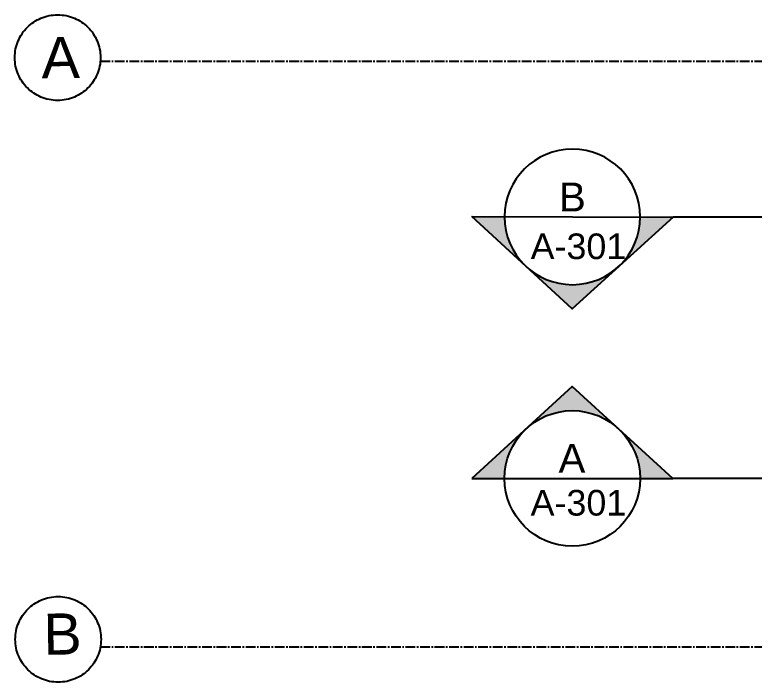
# Model space of a CAD drawing. Header units: inches. Extents: x 1683361338 to 1683364737, y 2652218797 to 2652228464.
# Drawn here: x 1683363129.8 to 1683363530.4, y 2652223277.9 to 2652223639.7 of the extents above; entities that cross this region are included whole.
import ezdxf

# ---------------------------------------------------------------- set-up
doc = ezdxf.new("R2010")
doc.units = ezdxf.units.IN
doc.header["$MEASUREMENT"] = 0
doc.linetypes.add('CENTER2', pattern=[1.125, 0.75, -0.125, 0.125, -0.125])
doc.layers.add('A-ANNO-SYMB', color=3, linetype='Continuous')
doc.styles.get("Standard").update_dxf_attribs({"font": 'Arial.ttf'})

# ---------------------------------------------------------------- blocks, each defined once
blk = doc.blocks.new('Sezioni')
h = blk.add_hatch(color=256)
h.dxf.hatch_style = 1
h.paths.add_polyline_path([(52520.79515801464, 47455.14202418259), (52263.98735500657, 47220.85515659248), (52417.57514698891, 47220.85515659248, -0.2105225284432076)])
h.paths.add_polyline_path([(52735.0751469889, 47651.71450398232), (52520.79515801464, 47455.14202418259, -0.3883383269161856), (52949.35513596317, 47455.14202418259)])
h.paths.add_polyline_path([(52949.35513596317, 47455.14202418259, -0.2105225284432096), (53052.57514698891, 47220.85515659248), (53206.16293897123, 47220.85515659248)])
blk.add_lwpolyline([(52263.98735500657, 47220.85515659248), (53206.16293897123, 47220.85515659248), (52735.0751469889, 47651.71450398232)], close=True)
blk.add_circle((52735.07514698891, 47220.85515659248), 317.5)

msp = doc.modelspace()

# ---------------------------------------------------------------- linework, layer by layer
at = {"layer": 'A-ANNO-SYMB', "linetype": 'CENTER2', "ltscale": 7}
for p, q in [((1683363176.132072, 2652223614.578469), (1683364258.5691, 2652223614.451468)), ((1683363176.132077, 2652223297.076351), (1683364258.069107, 2652223296.949202))]:
    msp.add_line(p, q, dxfattribs=at)
at = {"layer": 'A-ANNO-SYMB'}
for p, q in [((1683363608.569101, 2652223529.956139), (1683363486.412159, 2652223529.974795)), ((1683363608.569101, 2652223388.320145), (1683363486.365094, 2652223388.365059))]:
    msp.add_line(p, q, dxfattribs=at)
at = {"layer": 'A-ANNO-SYMB', "linetype": 'CENTER2', "ltscale": 7}
for centre, radius in [((1683363152.983365, 2652223616.462035), 23.22521116118081), ((1683363153.262739, 2652223301.126517), 23.22521116118082)]:
    msp.add_circle(centre, radius, dxfattribs=at)

# ---------------------------------------------------------------- block references
at = {"layer": 'A-ANNO-SYMB', "xscale": -0.1157241476674716, "yscale": 0.1157241476674715, "zscale": 0.1157241476674715, "rotation": 179.8362413498016}
msp.add_blockref('Sezioni', (1683357344.817935, 2652229012.143837), dxfattribs=at)
at = {"layer": 'A-ANNO-SYMB', "xscale": 0.1157241476674715, "yscale": 0.1157241476674715, "zscale": 0.1157241476674715}
msp.add_blockref('Sezioni', (1683357329.127237, 2652217923.771844), dxfattribs=at)

# ---------------------------------------------------------------- texts
at = {"layer": 'A-ANNO-SYMB'}
msp.add_text('B', height=15.67945690304357, rotation=359.836241350465, dxfattribs=at).set_placement((1683363424.54323, 2652223533.090242))
for s, height, p in [('A-301', 13.90607440359355, (1683363409.243451, 2652223507.233367)), ('A', 15.67945690304357, (1683363424.347071, 2652223391.428488)), ('A-301', 13.90607440359355, (1683363409.243666, 2652223368.223379))]:
    msp.add_text(s, height=height, dxfattribs=at).set_placement(p)
at = {"layer": 'A-ANNO-SYMB', "linetype": 'CENTER2', "ltscale": 7, "char_height": 22.33018580437552, "attachment_point": 7}
for s, insert, rotation in [('A', (1683363144.301131, 2652223605.178701), 0.7064874190733362), ('B', (1683363145.363727, 2652223292.739676), 0.7064874190733368)]:
    msp.add_mtext(s, dxfattribs=dict(at, insert=insert, rotation=rotation))

doc.saveas('drawing.dxf')
